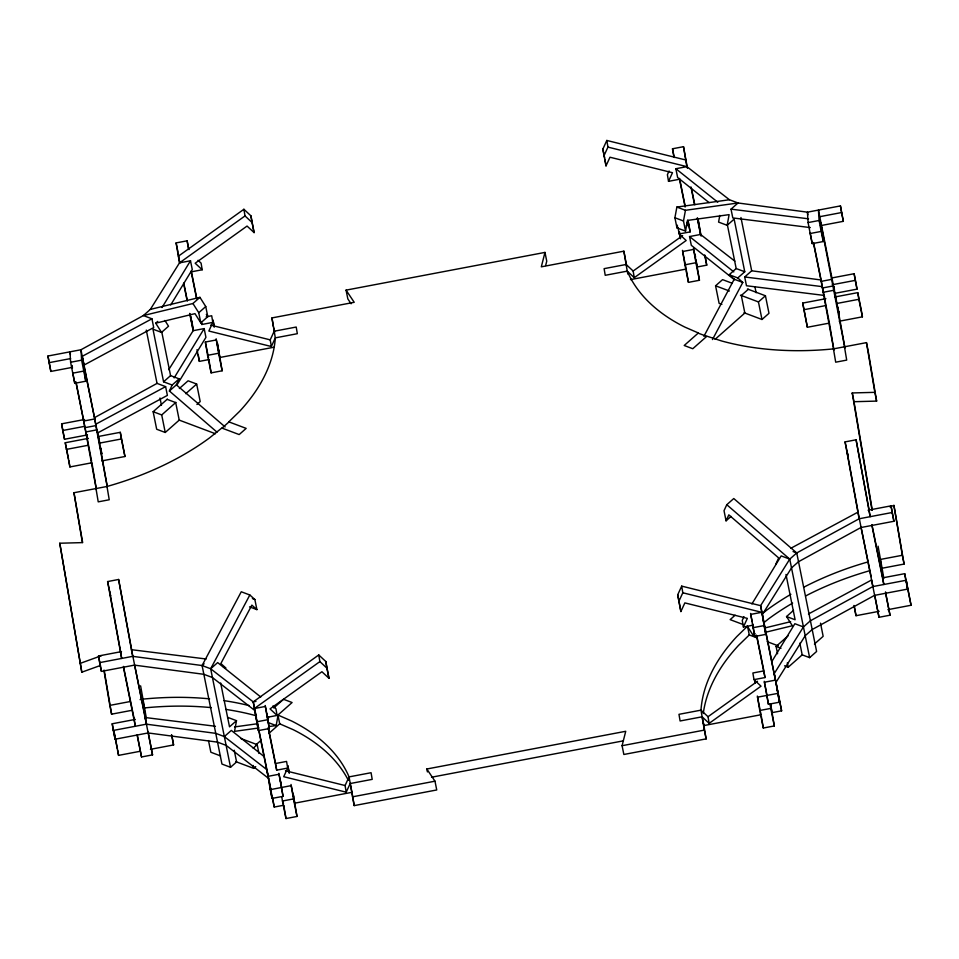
<?xml version="1.0" encoding="UTF-8"?>
<svg xmlns="http://www.w3.org/2000/svg" width="959" height="959" viewBox="0 0 959 959"><rect width="100%" height="100%" fill="white"/><g stroke="black" fill="none" stroke-linecap="round" stroke-linejoin="round"><path stroke-width="1.44" d="M227.918 717.44L236.501 720.677L234.535 731.357L258.942 727.965M267.825 721L268.568 716.996M268.988 726.562L276.156 725.567L278.122 714.875M719.801 215.415L718.579 222.092L727.15 225.317L729.116 214.636L687.495 220.426L685.529 231.107L676.958 227.882L674.908 217.753L676.874 207.072L729.439 199.748L738.022 202.984L807.43 212.167L840.444 205.909L843.345 221.325L820.365 225.677M676.958 227.882L677.438 225.209M685.529 231.107L683.491 220.978L685.445 210.297L738.022 202.984L731.022 209.158L732.796 217.933L810.319 227.583M351.102 303.775L347.841 298.908L346.067 290.133L544.976 252.409L541.32 266.83L623.877 251.174L626.539 265.271M545.647 265.511L546.75 261.184L544.976 252.409M706.399 738.826L623.853 754.481L622.079 745.706L625.736 731.285L426.827 768.998L427.426 771.923M206.197 316.794L211.699 315.751L212.814 322.404L208.846 331.035L271.349 346.511L275.317 337.868L271.948 317.92L354.219 302.313L346.067 290.133M271.349 346.511L270.222 339.858L274.19 331.215L296.211 327.043L297.326 333.696L275.317 337.868A224.874 135.339 -11.4 0 1 239.534 411.411L228.793 421.852L246.163 428.385L239.175 434.571L221.793 428.026L209.518 437.915A225.305 135.591 -11.4 0 1 106.988 486.477L73.963 492.734L82.378 542.614L59.77 543.226L81.803 672.199L100.539 665.426M287.688 768.075L276.683 770.161L275.557 763.508L286.561 761.422L287.688 768.075L283.708 776.706L346.211 792.182L350.179 783.539L372.2 779.367L371.073 772.714L349.064 776.886L345.084 785.529L346.211 792.182M685.122 207.036L679.523 179.249L668.519 181.347L672.487 172.704L609.984 157.228L606.016 165.871L602.851 149.089L606.819 140.458L685.757 159.985M603.978 155.742L607.946 147.111L606.819 140.458M669.094 170.99L667.392 174.694L668.519 181.347M753.007 625.184L743.381 627.018L747.349 618.375L684.858 602.899L680.878 611.542L677.713 594.76L681.693 586.129L760.619 605.656L781.609 710.835L772.067 712.645L770.305 703.87M678.84 601.413L682.808 592.782L681.693 586.129M743.956 616.661L742.254 620.365L743.381 627.018M216.998 432.137L169.395 391.008L172.152 385.027L179.141 378.853L170.57 375.628L161.723 331.766M169.395 391.008L176.384 384.835L179.141 378.853M799.83 643.153L802.192 654.853L809.624 657.646L816.612 651.473L796.749 552.947L733.767 498.536L726.778 504.722L724.021 510.703L726.059 520.833L731.058 516.422M726.059 520.833L728.816 514.851L778.684 557.934L775.927 563.916M234.224 750.238L236.585 761.937L230.532 767.284L221.949 764.059L202.085 665.534L241.26 591.763L249.831 594.988L254.854 599.495L256.904 609.624L249.544 606.855M230.532 767.284L210.668 668.771L249.831 594.988M703.894 336.345L734.21 279.225L729.188 274.718L736.176 268.544L727.342 224.682M712.465 339.57L742.793 282.449L737.771 277.942L729.188 274.718M162.011 307.563L190.493 260.776L179.489 262.862L150.347 309.397L143.359 315.571L80.976 349.747L47.95 356.017L50.839 371.433L72.381 367.357M170.702 304.95L192.268 269.539L190.493 260.776M174.142 377.906L204.171 328.589L193.167 330.675L168.748 369.671M176.684 385.422L205.933 337.364L204.171 328.589M751.916 603.954L781.177 555.896L789.748 559.121L809.624 657.646M771.755 661.662L794.855 623.722L803.426 626.946L810.415 620.773L872.81 586.584L905.835 580.327L904.709 573.674L883.179 577.762M868.063 510.212L891.031 505.849L892.158 512.502L859.132 518.771L796.749 552.947L789.748 559.121L760.619 605.656L765.75 634.39L754.745 636.476L750.573 613.448M803.426 626.946L774.297 673.482L779.427 702.204L768.423 704.29L764.251 681.274M164.9 320.462L168.532 326.216L161.544 332.401L155.73 323.195L157.72 321.421M70.415 354.494L69.959 351.845L70.618 362.25L74.754 383.3L85.759 381.214L81.635 360.164L80.976 349.747L83.865 365.175L153.704 327.57L151.942 318.796L143.359 315.571L192.939 303.512L199.928 297.338L205.753 306.544L207.791 316.674L200.803 322.859L194.977 313.641L155.73 323.195M200.803 322.859L198.753 312.73L205.753 306.544M172.152 385.027L163.581 381.802L170.57 375.628M179.453 419.922L165.248 432.473L156.677 429.248L153.14 411.699L167.334 399.148M179.345 388.527L188.084 380.807L196.667 384.032L200.203 401.581L196.919 404.47M165.248 432.473L161.711 414.935L175.917 402.384M185.746 393.693L196.667 384.032M222.02 428.11L229.009 421.936M266.974 714.263L269.371 728.516L258.367 730.602L254.998 710.655L212.43 677.534L203.859 674.309L134.44 665.126L101.426 671.384L99.652 662.621L132.678 656.352L202.085 665.534L204.087 663.772M202.085 665.534L210.668 668.771L217.657 662.585L260.74 697.001M727.15 225.317L734.138 219.143L744.759 271.769L737.771 277.942M721.875 304.387L719.106 303.356L715.57 285.806L722.559 279.632L732.244 283.277M236.501 720.677L229.513 726.85L220.666 682.988M268.676 778.468L226.108 745.359L217.537 742.134L148.118 732.952L115.104 739.209L113.33 730.434L146.355 724.177L215.763 733.359L224.334 736.584L231.335 730.41L263.941 756.447M744.699 276.983L751.688 270.798L821.108 279.992L823.997 295.408L746.474 285.746L744.699 276.983L822.223 286.633M273.723 707.958L283.528 699.291L292.099 702.527L277.942 715.042L279.704 723.817L293.202 729.679A225.305 135.591 -11.4 0 1 348.333 780.314M748.296 289.306L741.307 295.492L744.843 313.03L715.126 339.294M255.681 745.059L261.184 740.192M268.892 733.383L279.896 723.649M253.188 748.2L257.192 744.663L240.589 738.418M765.438 295.768L768.986 313.305L761.985 319.491L758.449 301.941L765.438 295.768L747.457 288.995M235.758 761.626L253.739 768.387L255.729 766.625M735.121 615.222L730.135 619.634L743.501 624.657M755.105 633.527L753.103 635.302L747.289 626.083M766.193 632.113L792.362 625.747L786.548 616.541L793.537 610.356M777.569 653.75L776.095 646.438L788.118 635.817M784.534 665.822L788.214 667.212L802.407 654.661M814.419 644.04L823.158 636.32L820.508 623.158M763.436 612.801L766.78 610.104A225.305 135.591 -11.4 0 1 790.863 594.316M764.083 622.475L768.555 618.879A225.305 135.591 -11.4 0 1 792.637 603.091M178.362 256.209L243.898 209.278L250.922 215.835L254.087 232.605L247.062 226.06L195.168 263.222L202.205 269.767L191.201 271.853L196.511 298.177M243.898 209.278L245.013 215.931L179.489 262.862L176.12 242.903L187.125 240.817L188.899 249.592M678.001 227.319L679.128 233.972L686.164 240.517L634.271 277.678L633.156 271.025L682.628 235.602M258.367 730.602L253.236 701.88L318.76 654.949L325.796 661.506L328.961 678.289L321.924 671.732L270.042 708.893L277.067 715.438L267.441 717.272M318.76 654.949L319.886 661.602L254.351 708.533L265.367 706.447L267.129 715.21M756.807 635.817L763.879 670.904L752.875 672.99L753.99 679.643L761.026 686.188L709.145 723.35L708.018 716.709L757.49 681.274M94.641 417.573L157.036 383.396L165.619 386.621L167.381 395.396L97.53 433L82.15 355.597M82.09 356.4L151.942 318.796M95.768 424.226L165.619 386.621M790.803 548.296L858.017 512.118L879.007 617.284L890.012 615.199L885.505 591.895M808.437 614L871.695 579.931L872.81 586.584M80.041 663.424L101.45 655.68M889.904 506.855L893.92 505.405L904.097 564.06L882.088 568.231L883.79 578.313M150.347 309.397L199.928 297.338M764.455 628.061L790.624 621.696M673.949 157.324L672.499 148.777L683.503 146.691L687.435 168.281M709.085 202.613L677.629 177.499L675.867 168.724L686.872 166.638L729.439 199.748M686.26 225.749L689.006 225.233L688.13 220.846M201.222 321.565L201.81 324.49L212.814 322.404M679.128 233.972L690.132 231.886L689.006 225.233M734.402 279.728L691.307 245.324L689.545 236.549L700.549 234.464L734.834 261.136M49.077 362.67L70.606 358.582M820.041 216.638L841.57 212.55L840.444 205.909M70.618 362.25L81.635 360.164M844.891 348.165L820.616 222.38L823.23 241.536L812.225 243.634L810.187 233.505L808.089 222.584L819.094 220.486L818.435 210.081L835.001 293.322M273.435 326.743L271.948 317.92M72.716 373.171L83.721 371.085M810.187 233.505L821.192 231.419L823.23 241.536M634.271 277.678L627.234 271.133L605.225 275.305L604.11 268.652L626.119 264.48L633.156 271.025M218.472 349.1L222.14 370.785L211.124 372.871L207.588 355.333L218.604 353.248L216.159 338.791M696.03 260.033L699.447 280.268L688.442 282.354L684.906 264.816L695.91 262.73L693.477 248.273M196.991 349.687L199.352 361.375L208.882 359.577M274.154 347.194L219.887 357.479L216.35 339.942L205.346 342.027L208.594 358.115M630.471 279.62L686.2 269.059L682.664 251.51L693.669 249.424L697.205 266.974L706.735 265.163L705.033 255.585M87.485 434.906L64.517 439.258L62.743 430.483L61.628 423.83L84.596 419.479M832.592 277.81L854.121 273.723L855.896 282.497L857.01 289.15L835.481 293.226M96.427 489.929L83.721 421.037L94.737 418.951L83.145 362.046L85.759 381.214M833.886 350.263L821.192 281.359L832.196 279.273M62.743 430.483L84.284 426.407M832.28 284.727L855.248 280.376L854.121 273.723M84.848 427.69L95.852 425.604L107.168 486.393M822.319 288.012L833.323 285.926M85.819 431.958L96.823 429.872M823.29 292.279L834.294 290.193M91.632 462.825L69.911 466.949L65.248 442.746L88.42 438.359M98.561 436.441L120.283 432.317L124.946 456.508L101.774 460.907M829.103 323.147L807.37 327.271L802.719 303.08L825.891 298.681M834.582 297.038L857.754 292.639L861.29 310.189L862.405 316.83L839.233 321.229M66.375 449.399L88.096 445.288M99.676 443.082L121.409 438.97L120.283 432.317M803.834 309.733L825.555 305.609M837.147 303.416L858.868 299.292L857.754 292.639M623.877 251.174L627.234 271.133A225.305 135.591 -11.4 0 0 684.858 327.103L698.356 332.977L684.199 345.492L692.77 348.728L706.939 336.201L721.648 340.972A224.874 135.339 -11.4 0 0 833.443 348.884L866.468 342.627L868.231 351.39M120.546 651.796L121.673 658.437L107.612 581.562L118.616 579.476L131.791 650.478M859.132 518.771L845.071 441.895L856.087 439.797L869.262 510.799M99.652 662.621L98.537 655.968L121.505 651.605M891.031 505.849L893.92 521.276L860.906 527.534L798.511 561.722L791.523 567.896L762.381 614.431L765.75 634.39M132.15 710.271L111.604 714.167L109.829 705.392L130.376 701.497M140.098 699.65L142.855 699.135A224.874 135.339 -11.4 0 1 209.589 698.859M893.92 505.405L902.335 555.285L880.314 559.457L882.927 578.625L871.935 524.645M113.33 730.434L112.215 723.781L135.183 719.43M210.668 668.771L253.236 701.88L255.981 701.353M887.878 609.66L911.05 605.261L906.387 581.07L907.598 589.102L874.584 595.359L812.189 629.536L805.2 635.721L776.059 682.257L779.427 702.204M256.592 721.827L267.609 719.741L265.199 705.488M752.971 627.701L763.987 625.616M117.43 748.727L113.893 731.178L118.556 755.38L140.278 751.257M150.407 749.339L173.579 744.939L171.877 735.361M853.954 605.465L856.015 615.702L879.187 611.303M137.113 735.038L141.536 756.963L152.541 754.877L148.034 731.573M753.99 679.643L764.994 677.557L764.095 672.235M280.4 780.662L283.049 796.342L272.044 798.427L270.27 789.653L291.224 785.613L294.761 803.163L351.953 792.314L350.179 783.539M777.653 693.429L757.526 697.181L759.888 708.881M709.145 723.35L702.108 716.805L680.099 720.976L678.972 714.323L700.981 710.151A224.874 135.339 -11.4 0 1 736.776 636.608L747.517 626.167L749.279 634.942L738.538 645.383A224.874 135.339 -11.4 0 0 703.283 713.532M293.106 793.321L297.002 816.457L285.998 818.542L282.461 801.005L293.466 798.919L291.021 784.462M770.664 704.254L774.321 725.939L763.304 728.025L759.768 710.487L770.784 708.401L770.053 704.062M269.803 785.121L274.226 807.046L283.756 805.248M431.526 777.222L623.122 740.887M352.421 796.845L434.978 781.189L436.741 789.964L354.195 805.608L349.064 776.886A225.305 135.591 -11.4 0 0 291.44 720.916L277.942 715.042M622.079 745.706L704.35 730.099L700.981 710.151L708.018 716.709M234.571 726.934L257.539 723.733M852.239 392.95L874.848 392.339L876.622 401.102L854.001 401.713L852.239 392.95L872.007 510.212M731.022 209.158L808.557 218.82M152.541 754.877L131.551 649.699L206.149 659.001M146.355 724.177L145.229 717.524L215.439 726.275M607.946 147.111L686.872 166.638L683.503 146.691M210.632 325.113L270.222 339.858M682.808 592.782L761.734 612.31L750.729 614.395L752.204 621.708M285.494 770.784L345.084 785.529M676.874 207.072L685.445 210.297M674.908 217.753L683.491 220.978M736.176 268.544L744.759 271.769M734.21 279.225L742.793 282.449M715.57 285.806L729.403 291.009M740.468 295.18L758.449 301.941M744.004 312.718L761.985 319.491M698.176 333.145L706.747 336.369M793.069 551.569L796.749 552.947M161.544 332.401L152.972 329.177L163.581 381.802M786.548 616.541L795.119 619.766L785.984 574.453M167.118 399.34L175.689 402.576L179.225 420.114L215.439 433.744M749.051 634.858L757.406 637.999M767.152 641.667L778.3 645.863M153.14 411.699L161.711 414.935M776.095 646.438L780.998 648.284M252.409 598.572L254.854 599.495M223.435 667.116L225.892 668.039L220.858 663.532L251.869 605.117L256.904 609.624M267.585 722.343L276.156 725.567M220.534 755.896L210.86 752.252L208.499 740.564M224.334 736.584L266.914 769.705L270.27 789.653M675.867 168.724L717.788 202.217M689.545 236.549L733.803 271.888M726.778 504.722L789.748 559.121M176.384 384.835L225.125 426.935M245.013 215.931L252.049 222.488L254.087 232.605M198.069 260.309L201.078 263.126L202.205 269.767M319.886 661.602L326.911 668.159L328.961 678.289M272.931 705.98L275.952 708.797L277.067 715.438M426.827 768.998L434.978 781.189M206.341 314.372L207.791 316.674M192.939 303.512L198.753 312.73M845.071 441.895L848.092 456.292L847.444 453.439M107.612 581.562L110.621 595.959L109.973 593.118M841.57 212.55L843.345 221.325M855.248 280.376L857.01 289.15M858.868 299.292L862.405 316.83M902.335 555.285L904.097 564.06M904.709 573.674L906.483 582.449M907.514 587.723L911.05 605.261M892.158 512.502L893.92 521.276M905.835 580.327L907.598 589.102M834.474 289.594L833.874 286.669L834.33 289.33M835.061 292.519L836.236 298.369M837.794 307.048L839.269 314.36L838.789 311.483M882.088 568.231L878.072 546.162M871.911 525.448L883.814 584.499L882.7 577.845M885.589 593.273L890.012 615.199M813.556 242.543L821.108 279.992M824.057 294.605L824.932 298.992M813.532 243.346L821.192 281.359M829.091 321.637L824.728 298.908M860.93 526.743L871.144 576.623M874.788 595.443L879.007 617.284M802.719 303.08L807.37 327.271M854.301 606.124L856.015 615.702M740.947 217.513L751.688 270.798M754.937 286.885L756.112 292.735M698.068 218.892L701.113 236.106M787.327 662.825L788.214 667.212M691.583 188.923L694.784 204.77M697.397 217.729L699.423 227.81M690.959 186.933L694.448 204.219M697.349 218.616L700.549 234.464L697.9 218.784M704.673 254.926L706.735 265.163M679.571 178.446L685.182 206.221M687.771 220.186L690.132 231.886M695.91 262.73L699.447 280.268M672.499 148.777L674.273 157.54M687.351 222.44L687.951 225.365M763.508 621.084L775.411 680.135L764.407 682.221L766.181 690.995M777.186 688.91L781.609 710.835M680.47 237.412L679.296 231.563L680.518 238.791M756.447 635.158L764.994 677.557M770.784 708.401L774.321 725.939M754.757 680.159L755.344 683.084M760.475 711.806L761.062 714.731L703.87 725.567L702.108 716.805M602.851 149.089L604.602 157.779M627.234 271.133L627.833 274.058M677.713 594.76L680.878 611.542M704.35 730.099L706.124 738.874L703.426 722.918M214.169 325.832L212.994 319.994L214.205 327.223M217.297 343.526L218.772 350.838M218.604 353.248L222.14 370.785M191.261 271.049L196.859 298.836M289.33 772.966L287.856 765.666L289.079 772.894M293.046 793.584L293.634 796.509M293.466 798.919L297.002 816.457M176.12 242.903L177.894 251.678M183.912 283.708L187.401 300.982M190.014 313.953L192.04 324.034M183.577 283.157L187.065 300.431M189.678 313.401L193.167 330.675L190.757 316.422M280.807 783.035L279.033 774.261L268.029 776.346L256.125 717.308M267.609 719.741L269.371 728.516M283.049 796.342L278.877 773.314M268.484 728.42L275.557 763.508M268.124 727.761L276.683 770.161M282.869 800.861L283.456 803.786M253.236 701.88L256.449 717.847M257.036 720.736L258.486 727.929M259.062 730.818L269.851 784.318M270.45 787.243L271.037 790.168M272.512 797.48L274.226 807.046M257.192 744.663L258.954 753.438M253.14 765.462L253.739 768.387M146.295 330.1L157.036 383.396M159.985 398.009L161.46 405.321M121.409 438.97L124.946 456.508M171.517 734.702L173.579 744.939M97.303 430.735L98.777 438.035M99.364 440.96L99.952 443.885M98.861 439.414L98.274 436.489L107.3 486.609M100.335 446.726L101.81 454.039L100.839 448.273M140.613 685.829L146.319 717.979M131.551 649.699L132.15 652.623M134.763 665.786L145.468 718.303L142.855 699.135M145.229 717.524L146.703 724.836M76.372 383.66L84.764 426.311M86.586 434.283L87.473 438.671M75.761 381.562L83.721 421.037M85.051 427.774L86.526 435.086M91.632 461.315L87.257 438.575M123.471 666.409L134.464 720.389L134.284 717.644M137.317 735.121L141.536 756.963M123.435 667.212L135.351 726.263L134.224 719.61M47.95 356.017L50.839 371.433M61.628 423.83L64.517 439.258M65.248 442.746L68.497 458.834M73.963 492.734L82.666 542.59M98.537 655.968L101.426 671.384M112.215 723.781L115.104 739.209M59.77 543.226L81.803 672.199M819.094 220.486L821.192 231.419M810.127 232.701L812.225 243.634M72.668 372.38L74.754 383.3M856.087 439.797L870.149 516.685L869.022 510.032M847.121 452.013L858.257 512.897M118.616 579.476L132.678 656.352M109.65 591.691L120.786 652.564M868.207 351.222L876.622 401.102M866.468 342.627L874.848 392.339M844.771 346.93L835.733 296.81M854.001 401.713L872.294 510.188M844.459 346.798L846.701 360.104L835.697 362.19L833.443 348.884M829.391 323.099L833.755 349.016M807.874 214.828L807.43 212.167L808.089 222.584M695.059 254.243L695.551 257.132M687.135 222.296L687.615 225.149M766.013 690.036L768.423 704.29M752.587 623.65L754.745 636.476M686.488 270.786L688.442 282.354M761.362 716.457L763.304 728.025M682.472 250.359L684.906 264.816M754.649 680.123L755.141 683.012M757.334 696.03L759.768 710.487M604.889 159.218L606.016 165.871M273.938 328.014L274.622 332.006M351.953 792.314L354.195 805.608M250.922 215.835L252.049 222.488M325.796 661.506L326.911 668.159M217.501 343.31L217.993 346.211M208.93 359.865L211.124 372.871M283.804 805.536L285.998 818.542M205.394 342.315L207.588 355.333M281.73 796.665L282.461 801.005M201.366 321.828L201.81 324.49M187.125 240.817L188.575 249.376M198.237 354.734L199.352 361.375M191.812 320.929L193.25 329.476M269.347 782.46L272.044 798.427M178.134 253.104L179.812 263.078M106.988 486.477L109.23 499.771L98.226 501.857L95.984 488.563M94.737 418.951L95.852 425.604M82.738 358.522L83.865 365.175M91.92 462.777L96.296 488.694M68.784 460.296L69.911 466.949M104.207 670.305L111.628 714.335M117.657 750.058L118.556 755.38M103.92 670.305L109.829 705.392M72.225 365.511L72.404 368.256M805.728 595.899A225.305 135.591 -11.4 0 1 869.645 570.725M144.617 707.91A224.874 135.339 -11.4 0 1 211.364 707.634M225.856 709.42A224.874 135.339 -11.4 0 1 256.425 715.822M803.954 587.124A225.305 135.591 -11.4 0 1 867.871 561.95M224.082 700.645A224.874 135.339 -11.4 0 1 249.304 705.644"/></g></svg>
